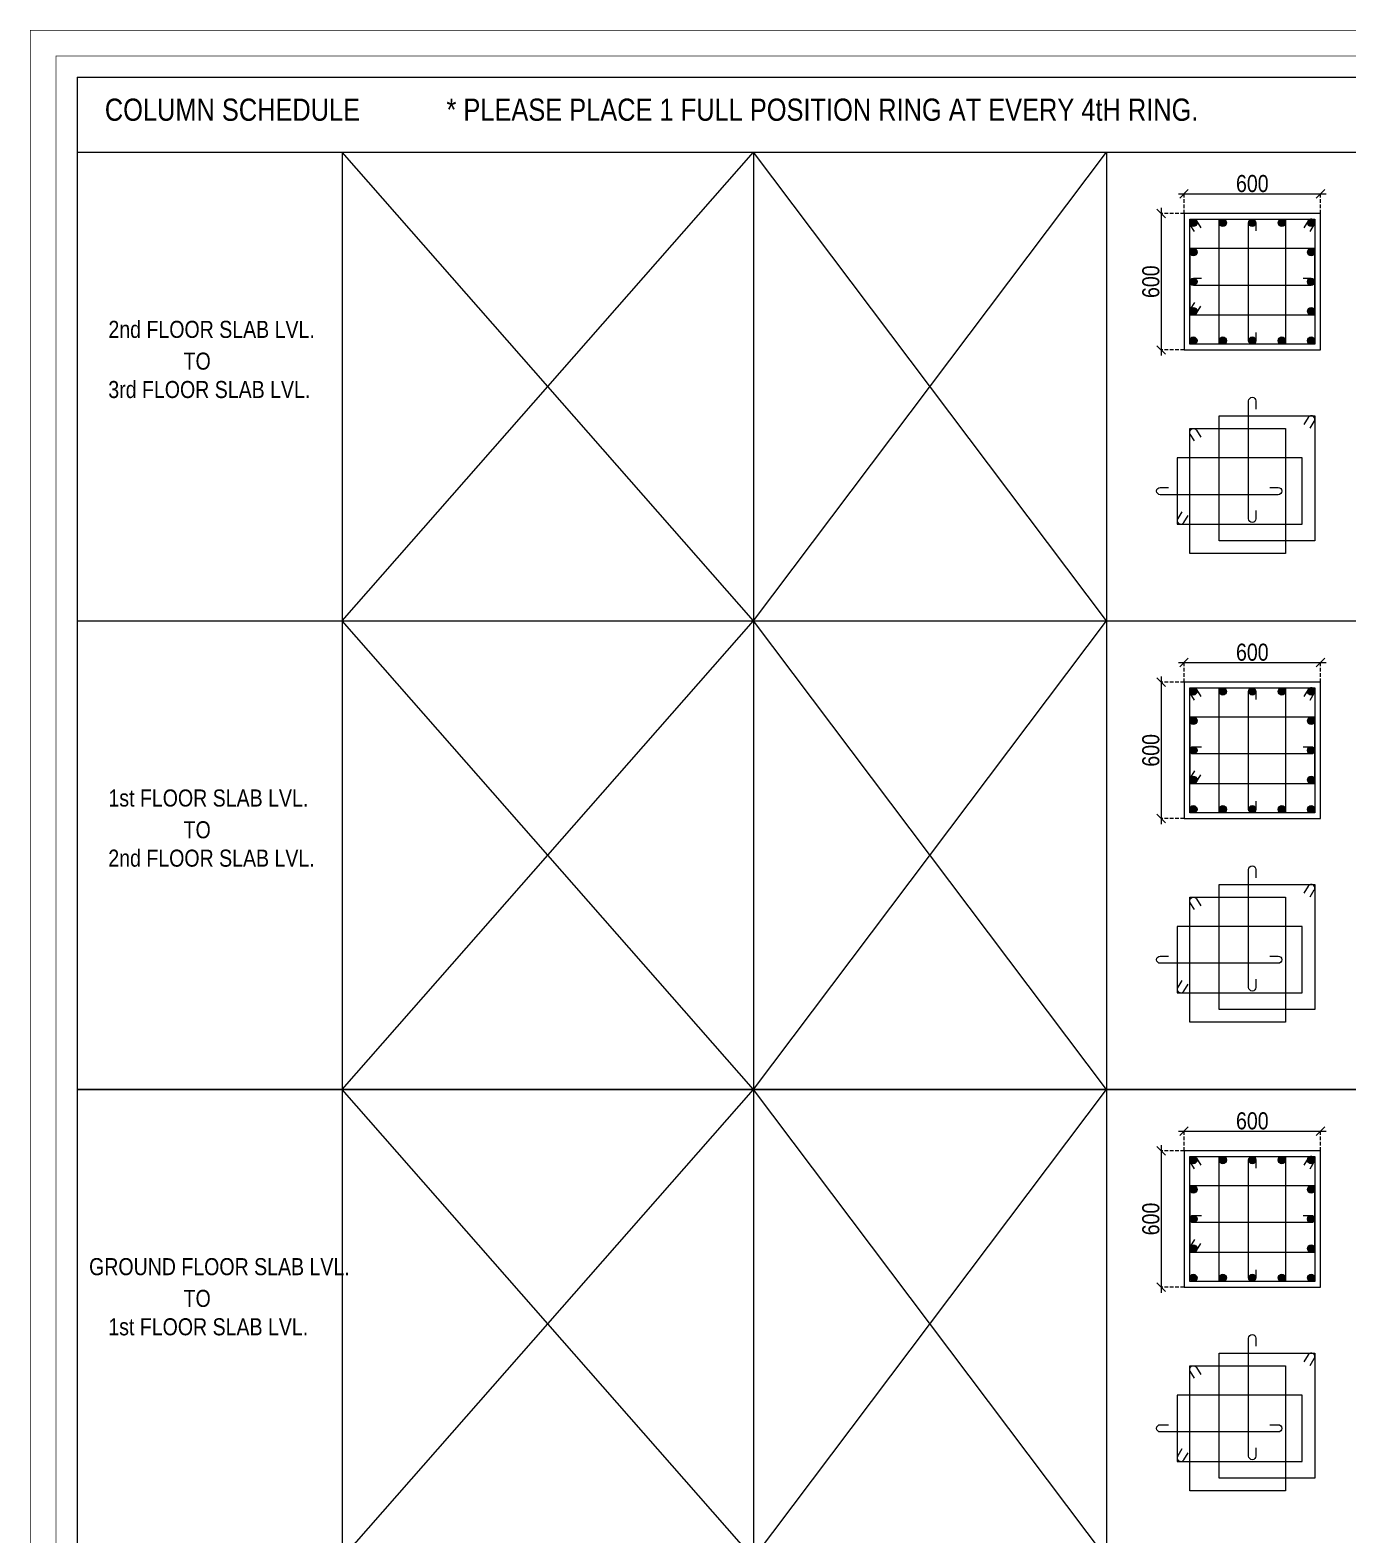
# Model space of a CAD drawing. Header units: millimetres. Extents: x 1112055 to 3390982, y -148532 to 766891.
# Drawn here: x 2086793 to 2109965, y 357878 to 384336 of the extents above; entities that cross this region are included whole.
import ezdxf
from ezdxf.enums import TextEntityAlignment as Align

# ---------------------------------------------------------------- set-up
doc = ezdxf.new("R2010")
doc.units = ezdxf.units.MM
doc.header["$PDMODE"] = 35
doc.header["$PDSIZE"] = -25
doc.linetypes.add('DASHED2', pattern=[0.375, 0.25, -0.125])
doc.linetypes.add('Hidden', pattern=[9.525, 6.35, -3.175])
for name, color, linetype, lineweight in [('B COL. SIZE DIM', 220, 'Continuous', 25), ('B COLSCH', 204, 'Continuous', 20), ('B COLUMN', 1, 'Hidden', 9), ('B STEEL', 34, 'Continuous', 15), ('B TITLE BLOCK', 250, 'Continuous', 0)]:
    doc.layers.add(name, color=color, linetype=linetype, lineweight=lineweight)
doc.layers.add('B TEXT', color=7, linetype='Continuous')
doc.styles.add('dim inside', font='romans.shx', dxfattribs={"width": 0.8, "height": 125})
doc.styles.add('SWINC', font='swissc.ttf')
doc.dimstyles.new('dim inside', dxfattribs={"dimtxt": 125, "dimasz": 100, "dimexe": 0, "dimexo": 0, "dimgap": 10, "dimtad": 0, "dimdec": 0, "dimzin": 0, "dimdsep": 46, "dimtxsty": 'dim inside', "dimblk": 'SMALL', "dimcen": 0.09, "dimadec": 0, "dimazin": 0, "dimtfac": 1, "dimtdec": 0, "dimtofl": 0, "dimtmove": 0, "dimatfit": 3, "dimfxl": 1, "dimtolj": 1, "dimtzin": 0, "dimarcsym": 2})

# ---------------------------------------------------------------- blocks, each defined once
blk = doc.blocks.new('_Oblique')
at = {"color": 0, "linetype": 'ByBlock', "lineweight": -2}
blk.add_line((-0.5, -0.5), (0.5, 0.5), dxfattribs=at)
blk = doc.blocks.new('*D1046')
at = {"layer": 'B COL. SIZE DIM', "color": 250, "lineweight": 9, "ltscale": 250, "transparency": 16777216}
blk.add_line((2106984, 364977), (2109584, 364977), dxfattribs=at)
at = {"layer": 'B COL. SIZE DIM', "color": 250, "linetype": 'DASHED2', "lineweight": 9, "ltscale": 250, "transparency": 16777216}
for p, q in [((2107084, 364632), (2107084, 364977)), ((2109484, 364632), (2109484, 364977))]:
    blk.add_line(p, q, dxfattribs=at)
at = {"layer": 'Defpoints', "color": 0, "ltscale": 250, "transparency": 16777216}
for p in [(2109484, 364977), (2107084, 364632), (2109484, 364632)]:
    blk.add_point(p, dxfattribs=at)
at = {"layer": 'B COL. SIZE DIM', "color": 250, "lineweight": 9, "ltscale": 250, "transparency": 16777216, "xscale": 150, "yscale": 150, "zscale": 150, "rotation": 180}
blk.add_blockref('_Oblique', (2107084, 364977), dxfattribs=at)
at = {"layer": 'B COL. SIZE DIM', "color": 250, "lineweight": 9, "ltscale": 250, "transparency": 16777216, "xscale": 150, "yscale": 150, "zscale": 150}
blk.add_blockref('_Oblique', (2109484, 364977), dxfattribs=at)
at = {"layer": 'B COL. SIZE DIM', "color": 6, "ltscale": 250, "transparency": 16777216, "insert": (2108284, 365156), "char_height": 300, "attachment_point": 5, "style": 'SWINC'}
blk.add_mtext('\\A1;600', dxfattribs=at)
blk = doc.blocks.new('*D1047')
at = {"layer": 'B COL. SIZE DIM', "color": 250, "lineweight": 9, "ltscale": 250, "transparency": 16777216}
blk.add_line((2106680, 364732), (2106680, 362132), dxfattribs=at)
at = {"layer": 'B COL. SIZE DIM', "color": 250, "linetype": 'DASHED2', "lineweight": 9, "ltscale": 250, "transparency": 16777216}
for p, q in [((2107084, 364632), (2106680, 364632)), ((2107084, 362232), (2106680, 362232))]:
    blk.add_line(p, q, dxfattribs=at)
at = {"layer": 'Defpoints', "color": 0, "ltscale": 250, "transparency": 16777216}
for p in [(2107084, 364632), (2106680, 362232), (2107084, 362232)]:
    blk.add_point(p, dxfattribs=at)
at = {"layer": 'B COL. SIZE DIM', "color": 250, "lineweight": 9, "ltscale": 250, "transparency": 16777216, "xscale": 150, "yscale": 150, "zscale": 150}
for p, rotation in [((2106680, 364632), 90), ((2106680, 362232), 270)]:
    blk.add_blockref('_Oblique', p, dxfattribs=dict(at, rotation=rotation))
at = {"layer": 'B COL. SIZE DIM', "color": 6, "ltscale": 250, "transparency": 16777216, "insert": (2106501, 363432), "char_height": 300, "attachment_point": 5, "rotation": 90, "style": 'SWINC'}
blk.add_mtext('\\A1;600', dxfattribs=at)
blk = doc.blocks.new('*D1062')
at = {"layer": 'B COL. SIZE DIM', "color": 250, "lineweight": 9, "ltscale": 250, "transparency": 16777216}
blk.add_line((2106984, 373217), (2109584, 373217), dxfattribs=at)
at = {"layer": 'B COL. SIZE DIM', "color": 250, "linetype": 'DASHED2', "lineweight": 9, "ltscale": 250, "transparency": 16777216}
for p, q in [((2107084, 372872), (2107084, 373217)), ((2109484, 372872), (2109484, 373217))]:
    blk.add_line(p, q, dxfattribs=at)
at = {"layer": 'Defpoints', "color": 0, "ltscale": 250, "transparency": 16777216}
for p in [(2109484, 373217), (2107084, 372872), (2109484, 372872)]:
    blk.add_point(p, dxfattribs=at)
at = {"layer": 'B COL. SIZE DIM', "color": 250, "lineweight": 9, "ltscale": 250, "transparency": 16777216, "xscale": 150, "yscale": 150, "zscale": 150, "rotation": 180}
blk.add_blockref('_Oblique', (2107084, 373217), dxfattribs=at)
at = {"layer": 'B COL. SIZE DIM', "color": 250, "lineweight": 9, "ltscale": 250, "transparency": 16777216, "xscale": 150, "yscale": 150, "zscale": 150}
blk.add_blockref('_Oblique', (2109484, 373217), dxfattribs=at)
at = {"layer": 'B COL. SIZE DIM', "color": 6, "ltscale": 250, "transparency": 16777216, "insert": (2108284, 373396), "char_height": 300, "attachment_point": 5, "style": 'SWINC'}
blk.add_mtext('\\A1;600', dxfattribs=at)
blk = doc.blocks.new('*D1063')
at = {"layer": 'B COL. SIZE DIM', "color": 250, "lineweight": 9, "ltscale": 250, "transparency": 16777216}
blk.add_line((2106680, 372972), (2106680, 370372), dxfattribs=at)
at = {"layer": 'B COL. SIZE DIM', "color": 250, "linetype": 'DASHED2', "lineweight": 9, "ltscale": 250, "transparency": 16777216}
for p, q in [((2107084, 372872), (2106680, 372872)), ((2107084, 370472), (2106680, 370472))]:
    blk.add_line(p, q, dxfattribs=at)
at = {"layer": 'Defpoints', "color": 0, "ltscale": 250, "transparency": 16777216}
for p in [(2107084, 372872), (2106680, 370472), (2107084, 370472)]:
    blk.add_point(p, dxfattribs=at)
at = {"layer": 'B COL. SIZE DIM', "color": 250, "lineweight": 9, "ltscale": 250, "transparency": 16777216, "xscale": 150, "yscale": 150, "zscale": 150}
for p, rotation in [((2106680, 372872), 90), ((2106680, 370472), 270)]:
    blk.add_blockref('_Oblique', p, dxfattribs=dict(at, rotation=rotation))
at = {"layer": 'B COL. SIZE DIM', "color": 6, "ltscale": 250, "transparency": 16777216, "insert": (2106501, 371672), "char_height": 300, "attachment_point": 5, "rotation": 90, "style": 'SWINC'}
blk.add_mtext('\\A1;600', dxfattribs=at)
blk = doc.blocks.new('*D1054')
at = {"layer": 'B COL. SIZE DIM', "color": 250, "lineweight": 9, "ltscale": 250, "transparency": 16777216}
blk.add_line((2106984, 381457), (2109584, 381457), dxfattribs=at)
at = {"layer": 'B COL. SIZE DIM', "color": 250, "linetype": 'DASHED2', "lineweight": 9, "ltscale": 250, "transparency": 16777216}
for p, q in [((2107084, 381112), (2107084, 381457)), ((2109484, 381112), (2109484, 381457))]:
    blk.add_line(p, q, dxfattribs=at)
at = {"layer": 'Defpoints', "color": 0, "ltscale": 250, "transparency": 16777216}
for p in [(2109484, 381457), (2107084, 381112), (2109484, 381112)]:
    blk.add_point(p, dxfattribs=at)
at = {"layer": 'B COL. SIZE DIM', "color": 250, "lineweight": 9, "ltscale": 250, "transparency": 16777216, "xscale": 150, "yscale": 150, "zscale": 150, "rotation": 180}
blk.add_blockref('_Oblique', (2107084, 381457), dxfattribs=at)
at = {"layer": 'B COL. SIZE DIM', "color": 250, "lineweight": 9, "ltscale": 250, "transparency": 16777216, "xscale": 150, "yscale": 150, "zscale": 150}
blk.add_blockref('_Oblique', (2109484, 381457), dxfattribs=at)
at = {"layer": 'B COL. SIZE DIM', "color": 6, "ltscale": 250, "transparency": 16777216, "insert": (2108284, 381636), "char_height": 300, "attachment_point": 5, "style": 'SWINC'}
blk.add_mtext('\\A1;600', dxfattribs=at)
blk = doc.blocks.new('*D1055')
at = {"layer": 'B COL. SIZE DIM', "color": 250, "lineweight": 9, "ltscale": 250, "transparency": 16777216}
blk.add_line((2106680, 381212), (2106680, 378612), dxfattribs=at)
at = {"layer": 'B COL. SIZE DIM', "color": 250, "linetype": 'DASHED2', "lineweight": 9, "ltscale": 250, "transparency": 16777216}
for p, q in [((2107084, 381112), (2106680, 381112)), ((2107084, 378712), (2106680, 378712))]:
    blk.add_line(p, q, dxfattribs=at)
at = {"layer": 'Defpoints', "color": 0, "ltscale": 250, "transparency": 16777216}
for p in [(2107084, 381112), (2106680, 378712), (2107084, 378712)]:
    blk.add_point(p, dxfattribs=at)
at = {"layer": 'B COL. SIZE DIM', "color": 250, "lineweight": 9, "ltscale": 250, "transparency": 16777216, "xscale": 150, "yscale": 150, "zscale": 150}
for p, rotation in [((2106680, 381112), 90), ((2106680, 378712), 270)]:
    blk.add_blockref('_Oblique', p, dxfattribs=dict(at, rotation=rotation))
at = {"layer": 'B COL. SIZE DIM', "color": 6, "ltscale": 250, "transparency": 16777216, "insert": (2106501, 379912), "char_height": 300, "attachment_point": 5, "rotation": 90, "style": 'SWINC'}
blk.add_mtext('\\A1;600', dxfattribs=at)

msp = doc.modelspace()

# ---------------------------------------------------------------- hatches: boundary and pattern name
at = {"layer": 'B STEEL', "lineweight": 9, "ltscale": 0.5}
h = msp.add_hatch(color=34, dxfattribs=at)
edge = h.paths.add_edge_path()
edge.add_arc((2107248.1, 380947.9), 64, 0, 360)
h = msp.add_hatch(color=34, dxfattribs=at)
edge = h.paths.add_edge_path()
edge.add_arc((2107766.1, 380947.9), 64, 180, 540, ccw=False)
h = msp.add_hatch(color=34, dxfattribs=at)
edge = h.paths.add_edge_path()
edge.add_arc((2108284.1, 380947.9), 64, 180, 540, ccw=False)
h = msp.add_hatch(color=34, dxfattribs=at)
edge = h.paths.add_edge_path()
edge.add_arc((2108802.1, 380947.9), 64, 180, 540, ccw=False)
h = msp.add_hatch(color=34, dxfattribs=at)
edge = h.paths.add_edge_path()
edge.add_arc((2109320.1, 380947.9), 64, 180, 540, ccw=False)
h = msp.add_hatch(color=34, dxfattribs=at)
edge = h.paths.add_edge_path()
edge.add_arc((2107248.1, 380430), 64, 180, 540, ccw=False)
h = msp.add_hatch(color=34, dxfattribs=at)
edge = h.paths.add_edge_path()
edge.add_arc((2109320.1, 380430), 64, 180, 540, ccw=False)
h = msp.add_hatch(color=34, dxfattribs=at)
edge = h.paths.add_edge_path()
edge.add_arc((2107248.1, 379912), 64, 180, 540, ccw=False)
h = msp.add_hatch(color=34, dxfattribs=at)
edge = h.paths.add_edge_path()
edge.add_arc((2109320.1, 379912), 64, 180, 540, ccw=False)
h = msp.add_hatch(color=34, dxfattribs=at)
edge = h.paths.add_edge_path()
edge.add_arc((2107248.1, 379394), 64, 180, 540, ccw=False)
h = msp.add_hatch(color=34, dxfattribs=at)
edge = h.paths.add_edge_path()
edge.add_arc((2109320.1, 379394), 64, 180, 540, ccw=False)
h = msp.add_hatch(color=34, dxfattribs=at)
edge = h.paths.add_edge_path()
edge.add_arc((2107248.1, 378876), 64, 0, 360, ccw=False)
h = msp.add_hatch(color=34, dxfattribs=at)
edge = h.paths.add_edge_path()
edge.add_arc((2107766.1, 378876), 64, 180, 540, ccw=False)
h = msp.add_hatch(color=34, dxfattribs=at)
edge = h.paths.add_edge_path()
edge.add_arc((2108284.1, 378876), 64, 180, 540, ccw=False)
h = msp.add_hatch(color=34, dxfattribs=at)
edge = h.paths.add_edge_path()
edge.add_arc((2108802.1, 378876), 64, 180, 540, ccw=False)
h = msp.add_hatch(color=34, dxfattribs=at)
edge = h.paths.add_edge_path()
edge.add_arc((2109320.1, 378876), 64, -180, 180)
h = msp.add_hatch(color=34, dxfattribs=at)
edge = h.paths.add_edge_path()
edge.add_arc((2107248.1, 372708.1), 64, 0, 360)
h = msp.add_hatch(color=34, dxfattribs=at)
edge = h.paths.add_edge_path()
edge.add_arc((2107766.1, 372708.1), 64, 180, 540, ccw=False)
h = msp.add_hatch(color=34, dxfattribs=at)
edge = h.paths.add_edge_path()
edge.add_arc((2108284.1, 372708.1), 64, 180, 540, ccw=False)
h = msp.add_hatch(color=34, dxfattribs=at)
edge = h.paths.add_edge_path()
edge.add_arc((2108802.1, 372708.1), 64, 180, 540, ccw=False)
h = msp.add_hatch(color=34, dxfattribs=at)
edge = h.paths.add_edge_path()
edge.add_arc((2109320.1, 372708.1), 64, 180, 540, ccw=False)
h = msp.add_hatch(color=34, dxfattribs=at)
edge = h.paths.add_edge_path()
edge.add_arc((2107248.1, 372190.1), 64, 180, 540, ccw=False)
h = msp.add_hatch(color=34, dxfattribs=at)
edge = h.paths.add_edge_path()
edge.add_arc((2109320.1, 372190.1), 64, 180, 540, ccw=False)
h = msp.add_hatch(color=34, dxfattribs=at)
edge = h.paths.add_edge_path()
edge.add_arc((2107248.1, 371672.1), 64, 180, 540, ccw=False)
h = msp.add_hatch(color=34, dxfattribs=at)
edge = h.paths.add_edge_path()
edge.add_arc((2109320.1, 371672.1), 64, 180, 540, ccw=False)
h = msp.add_hatch(color=34, dxfattribs=at)
edge = h.paths.add_edge_path()
edge.add_arc((2107248.1, 371154.1), 64, 180, 540, ccw=False)
h = msp.add_hatch(color=34, dxfattribs=at)
edge = h.paths.add_edge_path()
edge.add_arc((2109320.1, 371154.1), 64, 180, 540, ccw=False)
h = msp.add_hatch(color=34, dxfattribs=at)
edge = h.paths.add_edge_path()
edge.add_arc((2107248.1, 370636.1), 64, 0, 360, ccw=False)
h = msp.add_hatch(color=34, dxfattribs=at)
edge = h.paths.add_edge_path()
edge.add_arc((2107766.1, 370636.1), 64, 180, 540, ccw=False)
h = msp.add_hatch(color=34, dxfattribs=at)
edge = h.paths.add_edge_path()
edge.add_arc((2108284.1, 370636.1), 64, 180, 540, ccw=False)
h = msp.add_hatch(color=34, dxfattribs=at)
edge = h.paths.add_edge_path()
edge.add_arc((2108802.1, 370636.1), 64, 180, 540, ccw=False)
h = msp.add_hatch(color=34, dxfattribs=at)
edge = h.paths.add_edge_path()
edge.add_arc((2109320.1, 370636.1), 64, -180, 180)
h = msp.add_hatch(color=34, dxfattribs=at)
edge = h.paths.add_edge_path()
edge.add_arc((2107248.1, 364468.3), 64, 0, 360)
h = msp.add_hatch(color=34, dxfattribs=at)
edge = h.paths.add_edge_path()
edge.add_arc((2107766.1, 364468.3), 64, 180, 540, ccw=False)
h = msp.add_hatch(color=34, dxfattribs=at)
edge = h.paths.add_edge_path()
edge.add_arc((2108284.1, 364468.3), 64, 180, 540, ccw=False)
h = msp.add_hatch(color=34, dxfattribs=at)
edge = h.paths.add_edge_path()
edge.add_arc((2108802.1, 364468.3), 64, 180, 540, ccw=False)
h = msp.add_hatch(color=34, dxfattribs=at)
edge = h.paths.add_edge_path()
edge.add_arc((2109320.1, 364468.3), 64, 180, 540, ccw=False)
h = msp.add_hatch(color=34, dxfattribs=at)
edge = h.paths.add_edge_path()
edge.add_arc((2107248.1, 363950.3), 64, 180, 540, ccw=False)
h = msp.add_hatch(color=34, dxfattribs=at)
edge = h.paths.add_edge_path()
edge.add_arc((2109320.1, 363950.3), 64, 180, 540, ccw=False)
h = msp.add_hatch(color=34, dxfattribs=at)
edge = h.paths.add_edge_path()
edge.add_arc((2107248.1, 363432.3), 64, 180, 540, ccw=False)
h = msp.add_hatch(color=34, dxfattribs=at)
edge = h.paths.add_edge_path()
edge.add_arc((2109320.1, 363432.3), 64, 180, 540, ccw=False)
h = msp.add_hatch(color=34, dxfattribs=at)
edge = h.paths.add_edge_path()
edge.add_arc((2107248.1, 362914.3), 64, 180, 540, ccw=False)
h = msp.add_hatch(color=34, dxfattribs=at)
edge = h.paths.add_edge_path()
edge.add_arc((2109320.1, 362914.3), 64, 180, 540, ccw=False)
h = msp.add_hatch(color=34, dxfattribs=at)
edge = h.paths.add_edge_path()
edge.add_arc((2107248.1, 362396.3), 64, 0, 360, ccw=False)
h = msp.add_hatch(color=34, dxfattribs=at)
edge = h.paths.add_edge_path()
edge.add_arc((2107766.1, 362396.3), 64, 180, 540, ccw=False)
h = msp.add_hatch(color=34, dxfattribs=at)
edge = h.paths.add_edge_path()
edge.add_arc((2108284.1, 362396.3), 64, 180, 540, ccw=False)
h = msp.add_hatch(color=34, dxfattribs=at)
edge = h.paths.add_edge_path()
edge.add_arc((2108802.1, 362396.3), 64, 180, 540, ccw=False)
h = msp.add_hatch(color=34, dxfattribs=at)
edge = h.paths.add_edge_path()
edge.add_arc((2109320.1, 362396.3), 64, -180, 180)

# ---------------------------------------------------------------- linework, layer by layer
msp.add_line((2087620, 365709.7), (2378433, 365709.7))
at = {"layer": 'B COLSCH', "color": 250, "lineweight": 0}
for p, q in [((2087620, 383508.5), (2087620, 323875.2)), ((2087620, 383508.5), (2216655.7, 383508.5)), ((2087620, 382189.4), (2216655.7, 382189.4)), ((2092280.6, 382189.4), (2092280.6, 323875.2)), ((2099514.1, 373949.6), (2092280.6, 382189.4)), ((2092280.6, 373949.6), (2099514.1, 382189.4)), ((2099514.1, 382189.4), (2099514.1, 323875.2)), ((2105718.1, 373949.6), (2099514.1, 382189.4)), ((2099514.1, 373949.6), (2105718.1, 382189.4)), ((2105718.1, 382189.4), (2105718.1, 323875.2)), ((2087620, 373949.6), (2216655.7, 373949.6)), ((2092280.6, 365709.7), (2099514.1, 373949.6)), ((2099514.1, 365709.7), (2092280.6, 373949.6)), ((2099514.1, 365709.7), (2105718.1, 373949.6)), ((2105718.1, 365709.7), (2099514.1, 373949.6)), ((2087620, 365709.7), (2216655.7, 365709.7)), ((2099514.1, 357469.9), (2092280.6, 365709.7)), ((2092280.6, 357469.9), (2099514.1, 365709.7)), ((2105718.1, 357469.9), (2099514.1, 365709.7)), ((2099514.1, 357469.9), (2105718.1, 365709.7))]:
    msp.add_line(p, q, dxfattribs=at)
at = {"layer": 'B COLUMN', "color": 1, "linetype": 'ByBlock', "lineweight": 20}
for points in [[(2107084.1, 378712), (2109484.1, 378712), (2109484.1, 381112), (2107084.1, 381112)], [(2107084.1, 370472.1), (2109484.1, 370472.1), (2109484.1, 372872.1), (2107084.1, 372872.1)], [(2107084.1, 362232.3), (2109484.1, 362232.3), (2109484.1, 364632.3), (2107084.1, 364632.3)]]:
    msp.add_lwpolyline(points, close=True, dxfattribs=at)
at = {"layer": 'B STEEL', "color": 34, "lineweight": 9, "ltscale": 0.5}
for points in [[(2107268.4, 380792.9), (2107193.6, 380914.4, -1), (2107302.6, 380981.5), (2107377.4, 380860)], [(2108348.1, 379018.6), (2108348.1, 378876, -1), (2108220.1, 378876), (2108220.1, 380947.9, -1), (2108348.1, 380947.9), (2108348.1, 380805.3)], [(2109299.8, 380792.9), (2109374.6, 380914.4, 1), (2109265.6, 380981.5), (2109190.8, 380860)], [(2109177.4, 379976), (2109320.1, 379976, -1), (2109320.1, 379847.9), (2107248.1, 379847.9, -1), (2107248.1, 379976), (2107390.8, 379976)], [(2107268.4, 379549), (2107193.6, 379427.5, 1), (2107302.6, 379360.4), (2107377.4, 379481.9)], [(2108348.1, 375886.3), (2108348.1, 375743.7, -1), (2108220.1, 375743.7), (2108220.1, 377815.6, -1), (2108348.1, 377815.6), (2108348.1, 377673)], [(2107268.4, 377112.1), (2107193.6, 377233.5, -1), (2107302.6, 377300.7), (2107377.4, 377179.2)], [(2109299.8, 377335.1), (2109374.6, 377456.6, 1), (2109265.6, 377523.7), (2109190.8, 377402.2)], [(2108594.9, 376295.1), (2108737.6, 376295.1, -1), (2108737.6, 376167.1), (2106665.6, 376167.1, -1), (2106665.6, 376295.1), (2106808.3, 376295.1)], [(2107047.1, 375868.2), (2106972.3, 375746.7, 1), (2107081.4, 375679.6), (2107156.1, 375801.1)], [(2107268.4, 372553.1), (2107193.6, 372674.5, -1), (2107302.6, 372741.7), (2107377.4, 372620.2)], [(2108348.1, 370778.8), (2108348.1, 370636.1, -1), (2108220.1, 370636.1), (2108220.1, 372708.1, -1), (2108348.1, 372708.1), (2108348.1, 372565.5)], [(2109299.8, 372553.1), (2109374.6, 372674.5, 1), (2109265.6, 372741.7), (2109190.8, 372620.2)], [(2109177.4, 371736.1), (2109320.1, 371736.1, -1), (2109320.1, 371608.1), (2107248.1, 371608.1, -1), (2107248.1, 371736.1), (2107390.8, 371736.1)], [(2107268.4, 371309.2), (2107193.6, 371187.7, 1), (2107302.6, 371120.6), (2107377.4, 371242.1)], [(2108348.1, 367646.5), (2108348.1, 367503.8, -1), (2108220.1, 367503.8), (2108220.1, 369575.8, -1), (2108348.1, 369575.8), (2108348.1, 369433.1)], [(2107268.4, 368872.2), (2107193.6, 368993.7, -1), (2107302.6, 369060.8), (2107377.4, 368939.3)], [(2109299.8, 369095.3), (2109374.6, 369216.8, 1), (2109265.6, 369283.9), (2109190.8, 369162.4)], [(2108594.9, 368055.3), (2108737.6, 368055.3, -1), (2108737.6, 367927.3), (2106665.6, 367927.3, -1), (2106665.6, 368055.3), (2106808.3, 368055.3)], [(2107047.1, 367628.3), (2106972.3, 367506.8, 1), (2107081.4, 367439.7), (2107156.1, 367561.2)], [(2107268.4, 364313.2), (2107193.6, 364434.7, -1), (2107302.6, 364501.8), (2107377.4, 364380.3)], [(2108348.1, 362538.9), (2108348.1, 362396.3, -1), (2108220.1, 362396.3), (2108220.1, 364468.3, -1), (2108348.1, 364468.3), (2108348.1, 364325.6)], [(2109299.8, 364313.2), (2109374.6, 364434.7, 1), (2109265.6, 364501.8), (2109190.8, 364380.3)], [(2109177.4, 363496.3), (2109320.1, 363496.3, -1), (2109320.1, 363368.3), (2107248.1, 363368.3, -1), (2107248.1, 363496.3), (2107390.8, 363496.3)], [(2107268.4, 363069.3), (2107193.6, 362947.8, 1), (2107302.6, 362880.7), (2107377.4, 363002.2)], [(2108348.1, 359406.6), (2108348.1, 359264, -1), (2108220.1, 359264), (2108220.1, 361335.9, -1), (2108348.1, 361335.9), (2108348.1, 361193.3)], [(2109299.8, 360855.4), (2109374.6, 360976.9, 1), (2109265.6, 361044), (2109190.8, 360922.6)], [(2107268.4, 360632.4), (2107193.6, 360753.9, -1), (2107302.6, 360821), (2107377.4, 360699.5)], [(2108594.9, 359815.4), (2108737.6, 359815.4, -1), (2108737.6, 359687.4), (2106665.6, 359687.4, -1), (2106665.6, 359815.4), (2106808.3, 359815.4)], [(2107047.1, 359388.5), (2106972.3, 359267, 1), (2107081.4, 359199.9), (2107156.1, 359321.4)]]:
    msp.add_lwpolyline(points, format="xyb", dxfattribs=at)
for points in [[(2108866.1, 381012), (2108866.1, 378812), (2107184.1, 378812), (2107184.1, 381012)], [(2109384.1, 381012), (2109384.1, 378812), (2107702.1, 378812), (2107702.1, 381012)], [(2107184.1, 379330), (2109384.1, 379330), (2109384.1, 380494), (2107184.1, 380494)], [(2108866.1, 377331.1), (2108866.1, 375131.1), (2107184.1, 375131.1), (2107184.1, 377331.1)], [(2109384.1, 377554.2), (2109384.1, 375354.2), (2107702.1, 375354.2), (2107702.1, 377554.2)], [(2106962.8, 375649.1), (2109162.8, 375649.1), (2109162.8, 376813.1), (2106962.8, 376813.1)], [(2108866.1, 372772.1), (2108866.1, 370572.1), (2107184.1, 370572.1), (2107184.1, 372772.1)], [(2109384.1, 372772.1), (2109384.1, 370572.1), (2107702.1, 370572.1), (2107702.1, 372772.1)], [(2107184.1, 371090.1), (2109384.1, 371090.1), (2109384.1, 372254.1), (2107184.1, 372254.1)], [(2108866.1, 369091.3), (2108866.1, 366891.3), (2107184.1, 366891.3), (2107184.1, 369091.3)], [(2109384.1, 369314.3), (2109384.1, 367114.3), (2107702.1, 367114.3), (2107702.1, 369314.3)], [(2106962.8, 367409.3), (2109162.8, 367409.3), (2109162.8, 368573.3), (2106962.8, 368573.3)], [(2108866.1, 364532.3), (2108866.1, 362332.3), (2107184.1, 362332.3), (2107184.1, 364532.3)], [(2109384.1, 364532.3), (2109384.1, 362332.3), (2107702.1, 362332.3), (2107702.1, 364532.3)], [(2107184.1, 362850.3), (2109384.1, 362850.3), (2109384.1, 364014.3), (2107184.1, 364014.3)], [(2109384.1, 361074.5), (2109384.1, 358874.5), (2107702.1, 358874.5), (2107702.1, 361074.5)], [(2108866.1, 360851.4), (2108866.1, 358651.4), (2107184.1, 358651.4), (2107184.1, 360851.4)], [(2106962.8, 359169.4), (2109162.8, 359169.4), (2109162.8, 360333.4), (2106962.8, 360333.4)]]:
    msp.add_lwpolyline(points, close=True, dxfattribs=at)
for centre in [(2107248.1, 380947.9), (2107766.1, 380947.9), (2108284.1, 380947.9), (2108802.1, 380947.9), (2109320.1, 380947.9), (2107248.1, 380430), (2109320.1, 380430), (2107248.1, 379912), (2109320.1, 379912), (2107248.1, 379394), (2109320.1, 379394), (2107248.1, 378876), (2107766.1, 378876), (2108284.1, 378876), (2108802.1, 378876), (2109320.1, 378876), (2107248.1, 372708.1), (2107766.1, 372708.1), (2108284.1, 372708.1), (2108802.1, 372708.1), (2109320.1, 372708.1), (2107248.1, 372190.1), (2109320.1, 372190.1), (2107248.1, 371672.1), (2109320.1, 371672.1), (2107248.1, 371154.1), (2109320.1, 371154.1), (2107248.1, 370636.1), (2107766.1, 370636.1), (2108284.1, 370636.1), (2108802.1, 370636.1), (2109320.1, 370636.1), (2107248.1, 364468.3), (2107766.1, 364468.3), (2108284.1, 364468.3), (2108802.1, 364468.3), (2109320.1, 364468.3), (2107248.1, 363950.3), (2109320.1, 363950.3), (2107248.1, 363432.3), (2109320.1, 363432.3), (2107248.1, 362914.3), (2109320.1, 362914.3), (2107248.1, 362396.3), (2107766.1, 362396.3), (2108284.1, 362396.3), (2108802.1, 362396.3), (2109320.1, 362396.3)]:
    msp.add_circle(centre, 64, dxfattribs=at)
at = {"layer": 'B TITLE BLOCK', "color": 1, "const_width": 10.1}
msp.add_lwpolyline([(2086797.8, 384330.6), (2086797.8, 305004), (2230948.1, 305004), (2230948.1, 384330.6)], close=True, dxfattribs=at)
at = {"layer": 'B TITLE BLOCK', "color": 250, "lineweight": 0, "const_width": 10.1}
msp.add_lwpolyline([(2087246.3, 383882.2), (2087246.3, 305452.4), (2230499.6, 305452.4), (2230499.6, 383882.2)], close=True, dxfattribs=at)

# ---------------------------------------------------------------- texts
at = {"layer": 'B TEXT', "color": 1, "style": 'SWINC'}
for s, p in [('COLUMN SCHEDULE', (2088107.1, 382741.4)), ('* PLEASE PLACE 1 FULL POSITION RING AT EVERY 4tH RING.', (2094114.5, 382741.4))]:
    msp.add_text(s, height=389.727, dxfattribs=at).set_placement(p)
for s, p in [('2nd FLOOR SLAB LVL.', (2088170.1, 378833.8)), ('TO', (2089491.9, 378275.8)), ('3rd FLOOR SLAB LVL.', (2088168.1, 377776.5)), ('1st FLOOR SLAB LVL.', (2088170.1, 370594)), ('TO', (2089491.9, 370035.9)), ('2nd FLOOR SLAB LVL.', (2088168.1, 369536.7)), ('GROUND FLOOR SLAB LVL.', (2087830.1, 362354.1)), ('TO', (2089491.9, 361796.1)), ('1st FLOOR SLAB LVL.', (2088168.1, 361296.9))]:
    msp.add_text(s, height=300, dxfattribs=at).set_placement(p, align=Align.BOTTOM_LEFT)

# ---------------------------------------------------------------- dimensions: what is measured, and where the dimension line sits
at = {"layer": 'B COL. SIZE DIM', "color": 250, "ltscale": 250}
for base, p1, p2, picture, middle in [((2109484.1, 381456.9), (2107084.1, 381112), (2109484.1, 381112), '*D1054', (2108284.1, 381635.9)), ((2109484.1, 373217.1), (2107084.1, 372872.1), (2109484.1, 372872.1), '*D1062', (2108284.1, 373396.1)), ((2109484.1, 364977.2), (2107084.1, 364632.3), (2109484.1, 364632.3), '*D1046', (2108284.1, 365156.2))]:
    dim = msp.add_linear_dim(base=base, p1=p1, p2=p2, dimstyle='dim inside', override={"dimtxt": 300, "dimasz": 150, "dimgap": 25, "dimtad": 3, "dimlfac": 0.25, "dimtxsty": 'SWINC', "dimblk1": 'Oblique', "dimblk2": 'Oblique', "dimsah": 1, "dimdle": 100, "dimclrd": 250, "dimclre": 250, "dimclrt": 6, "dimfxl": 1000, "dimlwd": 9, "dimlwe": 9}, dxfattribs=at)
    dim.commit()
    dim.dimension.update_dxf_attribs({"geometry": picture, "text_midpoint": middle})
for base, p1, p2, picture, middle in [((2106680.2, 378712), (2107084.1, 381112), (2107084.1, 378712), '*D1055', (2106501.2, 379912)), ((2106680.2, 370472.1), (2107084.1, 372872.1), (2107084.1, 370472.1), '*D1063', (2106501.2, 371672.1)), ((2106680.2, 362232.3), (2107084.1, 364632.3), (2107084.1, 362232.3), '*D1047', (2106501.2, 363432.3))]:
    dim = msp.add_linear_dim(base=base, p1=p1, p2=p2, angle=90, dimstyle='dim inside', override={"dimtxt": 300, "dimasz": 150, "dimgap": 25, "dimtad": 3, "dimlfac": 0.25, "dimtxsty": 'SWINC', "dimblk1": 'Oblique', "dimblk2": 'Oblique', "dimsah": 1, "dimdle": 100, "dimclrd": 250, "dimclre": 250, "dimclrt": 6, "dimfxl": 1000, "dimlwd": 9, "dimlwe": 9}, dxfattribs=at)
    dim.commit()
    dim.dimension.update_dxf_attribs({"geometry": picture, "text_midpoint": middle})

doc.saveas('drawing.dxf')
